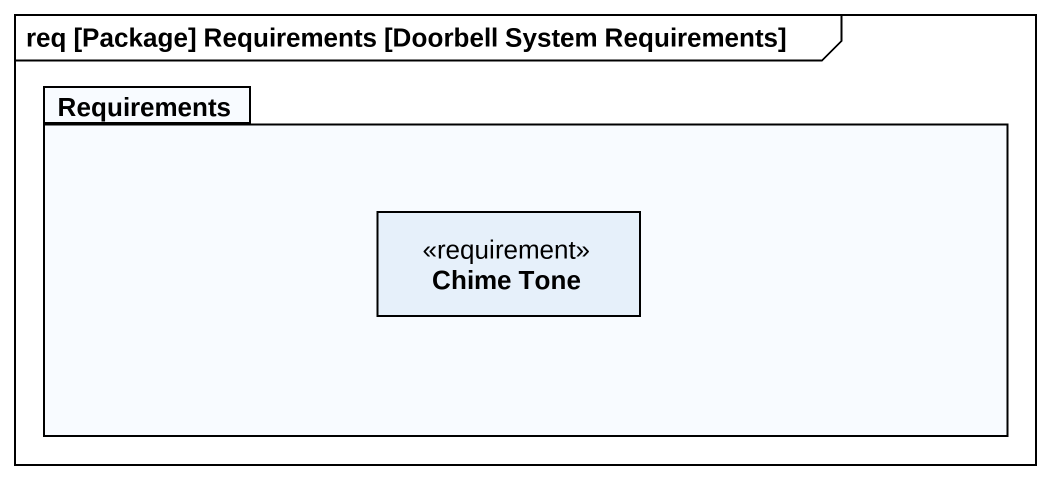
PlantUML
@startuml
mainframe req [Package] Requirements [Doorbell System Requirements]
hide circle
hide empty members
package Requirements {
  class "Chime Tone" as Chime_Tone <<requirement>>
}
@enduml
